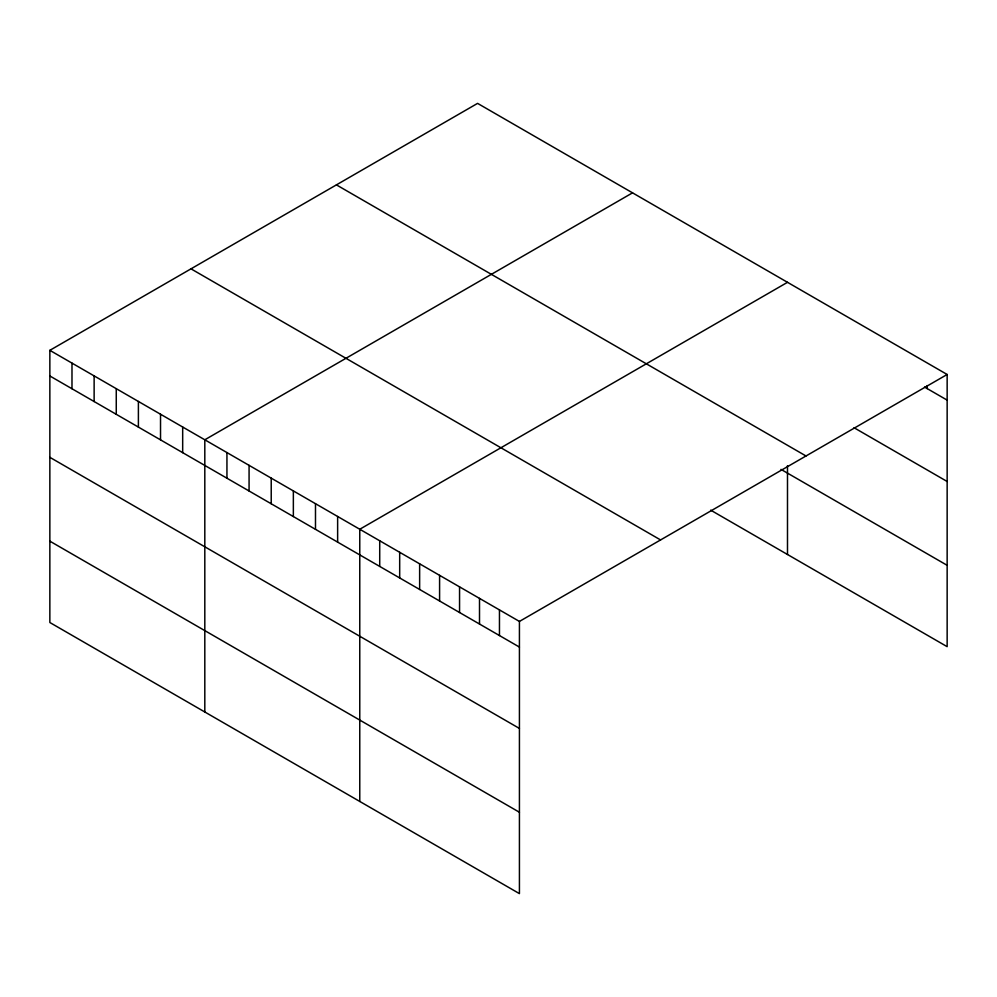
<?xml version="1.0" encoding="UTF-8"?>
<svg xmlns="http://www.w3.org/2000/svg" width="997" height="997" viewBox="0 0 997 997"><rect width="100%" height="100%" fill="white"/><g stroke="black" fill="none" stroke-linecap="round" stroke-linejoin="round"><path stroke-width="1.5" d="M49.85 350.333L519.425 621.43L519.425 893.624L49.85 622.514L49.85 350.333L477.575 103.376L947.15 374.486L947.15 646.667L710.674 510.14M632.534 192.845L204.809 439.789L204.809 711.983M787.493 282.313L359.767 529.257L359.767 801.438M519.425 621.43L947.15 374.486M924.531 387.06L947.15 400.121M854.018 427.713L947.15 481.489M336.425 184.881L806 455.978M780.987 469.375L947.15 565.311M191 268.841L660.575 539.938M49.85 375.969L519.425 647.078M49.85 457.324L519.425 728.433M49.85 541.159L519.425 812.256M927.198 385.59L927.198 388.606M787.493 465.649L787.493 554.494M499.46 609.915L499.46 635.55M479.507 598.387L479.507 624.035M459.555 586.872L459.555 612.507M439.59 575.344L439.59 600.979M419.637 563.828L419.637 589.464M399.685 552.301L399.685 577.936M379.72 540.785L379.72 566.421M337.634 516.483L337.634 542.119M315.488 503.697L315.488 529.332M293.355 490.923L293.355 516.558M271.221 478.136L271.221 503.772M249.076 465.35L249.076 490.998M226.942 452.576L226.942 478.211M182.675 427.015L182.675 452.65M160.529 414.229L160.529 439.876M138.396 401.455L138.396 427.09M116.263 388.668L116.263 414.316M94.129 375.894L94.129 401.529M71.983 363.107L71.983 388.755"/></g></svg>
